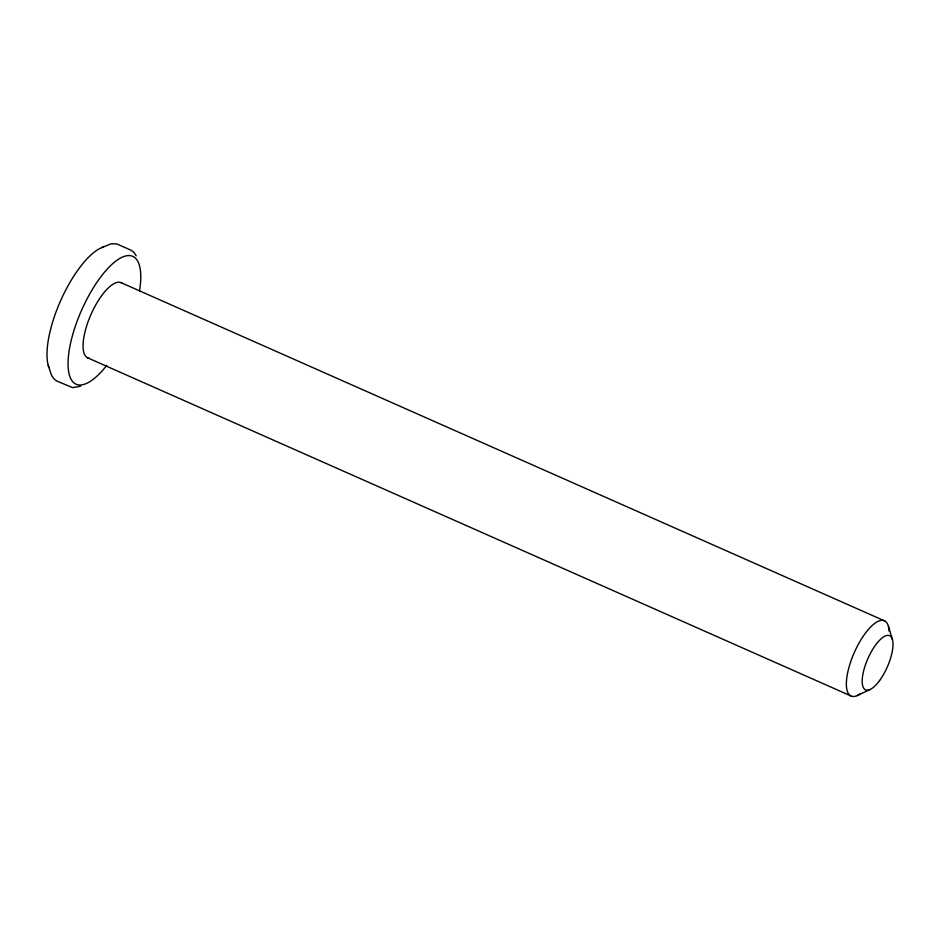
<?xml version="1.0" encoding="UTF-8"?>
<svg xmlns="http://www.w3.org/2000/svg" width="940" height="940" viewBox="0 0 940 940"><rect width="100%" height="100%" fill="white"/><g stroke="black" fill="none" stroke-linecap="round" stroke-linejoin="round"><path stroke-width="1.41" d="M101.614 247.643L111.355 243.73L116.913 243.977L131.142 250.24L133.962 252.472L136.206 255.821M857.022 695.647L869.876 689.572M80.675 386.199L72.615 387.632L56.647 380.994L53.827 378.773L51.583 375.424L48.222 365.296M121.46 282.846L884.752 620.952M87.455 357.752L850.759 695.859M888.441 626.439L892.483 639.752M106.737 365.402A69.936 24.957 -66.1 0 1 68.091 361.512A69.936 24.957 -66.1 0 1 110.027 266.173A69.936 24.957 -66.1 0 1 139.531 290.824M48.904 367.481A69.936 24.957 -66.1 0 1 61.288 299.226A69.936 24.957 -66.1 0 1 103.635 246.891M860.84 693.379A41.149 14.676 -66.1 0 1 846.775 677.916A41.149 14.676 -66.1 0 1 869.195 628.519A41.149 14.676 -66.1 0 1 889.111 631.093M89.3 358.328A41.149 14.676 -66.1 0 1 90.91 314.63A41.149 14.676 -66.1 0 1 122.271 283.375M879.582 680.548A29.622 10.563 -66.1 0 0 889.839 635.804A29.622 10.563 -66.1 0 0 863.378 671.936A29.622 10.563 -66.1 0 0 879.582 680.548"/></g></svg>
